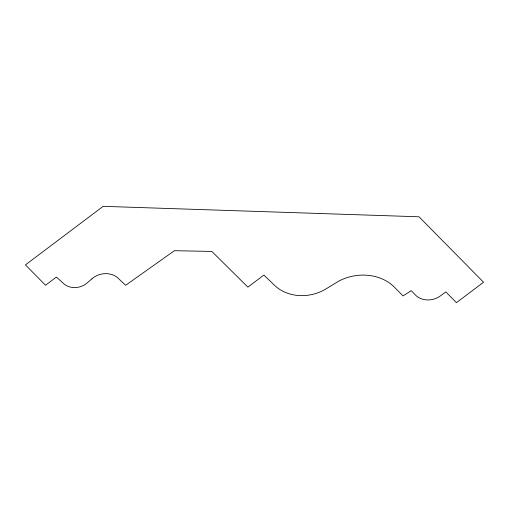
<?xml version="1.0" encoding="UTF-8"?>
<svg xmlns="http://www.w3.org/2000/svg" width="509" height="509" viewBox="0 0 509 509"><rect width="100%" height="100%" fill="white"/><g stroke="black" fill="none" stroke-linecap="round" stroke-linejoin="round"><path stroke-width="0.76" d="M91.906 278.843L87.014 283.055A16.485 13.934 -14.5 0 1 63.765 283.698L56.372 277.074L45.53 285.244L25.45 264.884L103.168 206.336L419.015 216.789L483.55 282.24L456.439 302.664L445.814 291.886L440.412 295.888A18.006 15.219 -14.5 0 1 415.274 294.87L411.266 290.639L403.052 295.945L394.583 287.356A45.053 38.08 -14.5 0 0 338.854 281.07L325.913 288.972A40.02 33.829 -14.5 0 1 274.625 285.396L263.878 275.057L247.902 287.146L211.839 251.421L174.39 250.708L125.64 285.301L118.349 278.41A18.229 15.41 -14.5 0 0 91.906 278.843"/></g></svg>
